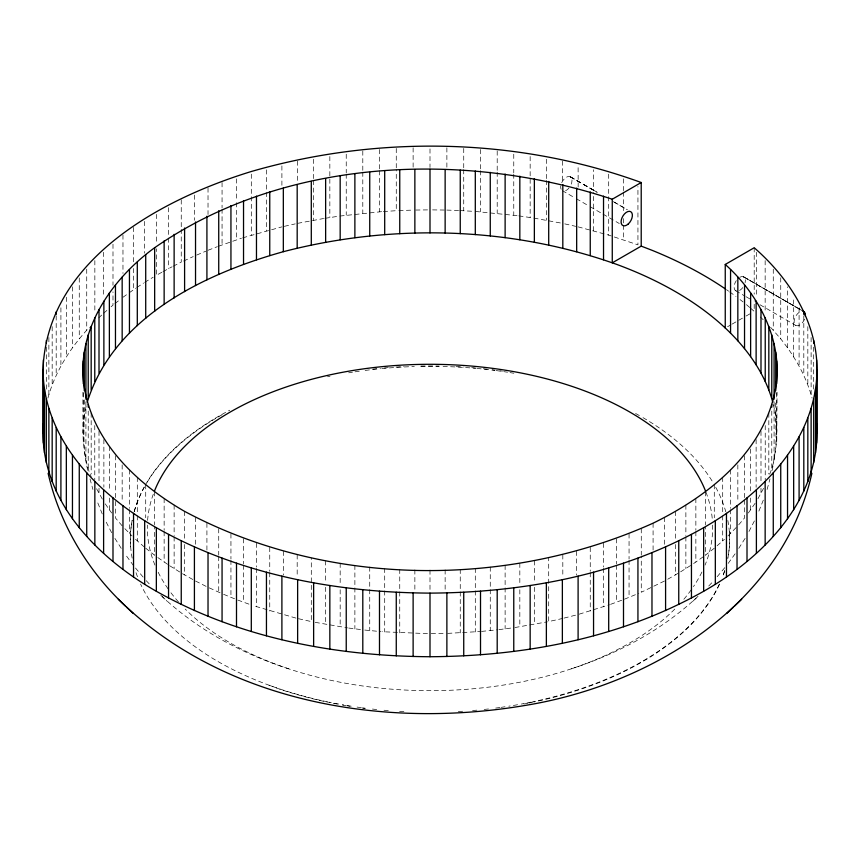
<?xml version="1.0" encoding="UTF-8"?>
<svg xmlns="http://www.w3.org/2000/svg" width="860" height="860" viewBox="0 0 860 860"><rect width="100%" height="100%" fill="white"/><g stroke="black" fill="none" stroke-linecap="round" stroke-linejoin="round"><path stroke-width="0.64" stroke-dasharray="4.3 3.22" d="M596.98 192.145L593.508 190.135L593.55 169.743M780.74 277.812L780.74 338.872C794.758 356.406 806.207 376.336 812.087 398.115M787.545 347.795L787.534 286.842M793.662 356.879L793.716 323.725A13.663 7.89 -60 0 1 793.576 323.005L793.576 319.082A13.663 7.89 -60 0 1 793.716 318.211L793.672 297.216M578.157 187.039L578.113 165.916M87.72 470.312C83.001 448.812 80.646 426.194 86.581 404.673M772.28 470.312L776.72 442.04L777.053 392.214M769.668 474.215C779.74 450.694 774.516 424.668 775.731 399.932M47.913 398.115C55.212 371.369 70.574 347.365 89.429 327.273M767.099 489.458L769.99 478.912M763.304 500.154L757.746 513.925M757.95 498.725L764.626 486.351M754.381 520.966L748.361 532.706M745.082 538.414L738.761 548.347M748.351 512.979L756.123 501.831M735.106 553.818L727.839 563.859M724.787 567.675L716.864 577.082M738.675 524.837L744.534 517.978L744.534 499.423M727.936 535.973L736.923 526.771M708.747 585.993L713.779 580.693M98.739 317.877L101.663 315.093M717.089 545.799L724.442 539.295M571.33 668.811C618.372 653.525 663.243 629.488 699.212 595.217M693.031 601.097L697.879 596.496M103.608 313.244L107.36 310.008M111.112 306.762L112.993 305.139L112.993 291.895M114.982 303.569L119.981 299.635M714.284 548.218L705.34 555.27L705.34 526.116M122.969 297.281L128.258 293.475M129.312 292.723L135.772 288.208M693.633 563.547L704.286 556.033M136.88 287.476L143.555 283.08M680.636 571.825L692.526 564.278M144.674 282.349L153.166 277.221M667.747 579.21L679.593 572.448M727.571 326.736L731.043 324.725M732.204 324.059L744.943 316.706M746.093 316.039L751.887 312.696M161.895 272.244L156.348 275.308L156.348 248.809M163.002 271.631L172.011 266.815M173.161 266.224L181.245 262.139L181.245 229.007M664.468 581.027L641.27 592.26L641.27 556.484M183.631 261.031L193.21 256.592M196.682 255.076L205.755 251.227M624.478 599.194L638.829 593.292M208.023 250.271L217.386 246.659M218.558 246.207L241.434 238.231M610.589 604.343L623.339 599.635M579.135 614.191L609.407 604.763M242.671 237.844L281.897 226.868M564.074 618.093L576.673 614.889M284.327 226.33L295.216 223.879M562.816 618.415L548.702 621.576L548.702 557.979M297.635 223.342L323.607 218.526M514.925 627.531L547.39 621.834M324.854 218.322L338.668 216.225M339.926 216.053L382.066 211.614M498.929 629.628L513.699 627.703M481.535 631.401L497.693 629.767M447.651 633.379L480.288 631.509M383.356 211.528L396.267 210.711L396.267 169.635M398.868 210.614L413.123 210.076M415.713 210.044L428.699 209.883M431.258 633.648L445.136 633.476M432.601 209.894L444.287 210.044M427.474 633.637L382.206 631.724M446.877 210.076L458.541 210.517M459.842 210.571L474.053 211.367M475.354 211.452L517.548 215.699M364.78 630.058L380.958 631.616M348.752 628.047L363.543 629.907M518.806 215.871L532.652 217.892M315.212 622.35L347.526 627.875M533.899 218.107L561.129 223.095M564.784 223.879L575.673 226.33M298.474 618.705L311.298 621.576L311.298 557.979M578.103 226.868L608.697 235.113L637.937 244.853L637.937 186.555M295.926 618.093L252.947 605.58M288.67 668.811C242.197 653.718 197.897 630.058 162.121 596.496M237.811 600.076L251.765 605.171M269.019 685.194L280.188 689.333A299.613 173.354 0.1 0 0 327.531 702.136M223.611 594.324L236.661 599.635M209.281 587.885L222.396 593.808M195.532 581.027L206.916 586.789M182.503 573.717L194.446 580.414M570.191 176.73L593.508 190.135M802.606 310.911L743.728 276.909M570.535 176.934L597.238 192.35M613.32 201.649L627.424 209.775M743.889 277.017L799.305 309.009M743.545 276.823L801.284 310.148M562.375 190.662L575.146 198.036M576.308 198.703L589.078 206.077M590.239 206.755L601.85 213.452M603.01 214.119L619.264 223.503M735.73 290.755L744.964 296.087M746.125 296.754L751.898 300.086M759.971 304.741L795.758 325.402M614.341 202.197L627.08 209.571M570.363 176.827L593.593 190.286M169.689 565.74L181.46 573.082M157.821 557.549L168.581 565.009M145.716 548.218L154.66 555.27L154.66 526.116M749.705 307.471L747.007 305.139A387 223.428 0 0 0 744.083 302.752M750.608 308.245L754.198 311.352L754.198 300.753M135.557 539.295L144.781 547.412M760.283 316.953L763.207 319.726M124.894 528.685L132.064 535.973M160.788 595.217L166.969 601.097M770.571 327.273L780.74 338.872M146.221 580.693L151.252 585.993M122.163 525.815L115.466 517.978L115.466 499.423M143.136 577.082L135.213 567.675M105.253 503.863L111.649 512.979M133.601 565.74L124.894 553.818M121.239 548.347L114.918 538.414M96.589 488.749L103.264 500.789M111.639 532.706L105.619 520.966M102.254 513.925L96.696 500.154M84.269 399.932C85.183 425.55 80.367 452.446 91.171 476.666M90.01 478.912L92.901 489.458M773.419 404.673L775.731 415.831L777.053 433.3M729.323 531.76L729.613 539.521A299.613 173.354 0.1 0 1 727.829 558.398M130.677 546.852L130.387 539.08A299.613 173.354 0.1 0 1 132.171 520.214M562.365 161.046L562.408 183.363M593.55 230.802L593.508 192.543M813.689 347.15L813.689 390.881M811.12 337.518L811.12 394.493M807.83 326.628L807.83 384.936M803.81 315.835L803.81 375.465M799.091 307.805L799.091 366.113M776.72 392.751L776.72 442.04M774.086 401.846L774.086 459.444M773.269 269.169L773.269 330.122M771.775 411.112L771.775 468.087M768.829 413.058L768.829 474.01M765.228 425.528L765.228 479.858M765.153 260.623L765.153 312.309M760.992 431.269L760.992 482.944M760.992 488.243L760.992 493.543M756.391 252.292L756.391 297.345M756.123 439.546L756.123 487.254M754.198 247.744L754.198 294.131M750.63 449.017L750.63 491.425M750.63 498.048L750.63 509.969M744.534 455.692L744.534 498.101M737.837 464.862L737.837 501.96M730.559 469.872L730.559 508.303M730.559 509.625L730.559 533.479M722.701 477.354L722.701 514.452M722.701 515.774L722.701 540.951M714.284 484.621L714.284 517.741M705.34 491.673L705.34 524.793M695.858 498.488L695.858 530.287M695.858 531.609L695.858 562.085M685.871 505.056L685.871 535.533M685.871 536.866L685.871 568.664M675.401 511.377L675.401 539.198M675.401 544.498L675.401 574.975M664.468 517.419L664.468 545.251M653.084 523.181L653.084 551.013M641.27 528.653L641.27 555.151M629.058 533.823L629.058 559M629.058 560.322L629.058 597.431M623.5 178.848L623.5 190.769M623.5 192.092L623.5 210.646M623.5 218.601L623.5 223.901M623.5 225.223L623.5 239.8M616.47 538.683L616.47 563.859M616.47 565.181L616.47 602.29M608.697 174.15L608.697 195.36M608.697 196.682L608.697 235.113M603.526 543.219L603.526 567.062M603.526 568.395L603.526 606.816M590.25 547.422L590.25 571.276M590.25 572.599L590.25 611.03M576.673 551.282L576.673 575.136M562.816 554.808L562.816 577.339M546.369 159.25L546.369 179.127M546.369 180.45L546.369 220.203M534.361 560.784L534.361 581.983M534.361 587.283L534.361 624.392M530.158 156.52L530.158 217.472M519.827 563.236L519.827 584.434M519.827 589.734L519.827 626.832M513.764 154.209L513.764 172.752M513.764 174.085L513.764 215.161M505.121 565.31L505.121 586.509M505.121 587.842L505.121 628.918M497.198 150.984L497.198 170.85M497.198 172.183L497.198 213.258M490.264 567.019L490.264 630.616M480.514 149.5L480.514 169.377M480.514 170.699L480.514 211.775M475.3 568.342L475.3 589.551M475.3 590.874L475.3 631.949M463.733 148.436L463.733 168.313M463.733 169.635L463.733 210.711M460.25 569.298L460.25 632.906M446.877 147.802L446.877 167.678M445.136 569.868L445.136 591.067M430 148.909L430 167.463M430 570.062L430 591.261M414.864 569.868L414.864 591.067M413.123 147.802L413.123 167.678M399.75 569.298L399.75 632.906M396.267 148.436L396.267 168.313M384.7 568.342L384.7 589.551M384.7 590.874L384.7 631.949M379.486 149.5L379.486 169.377M379.486 170.699L379.486 211.775M369.736 567.019L369.736 630.616M362.802 150.984L362.802 170.85M362.802 172.183L362.802 213.258M354.879 565.31L354.879 586.509M354.879 587.842L354.879 628.918M346.236 154.209L346.236 172.752M346.236 174.085L346.236 215.161M340.173 563.236L340.173 584.434M340.173 589.734L340.173 626.832M329.842 156.52L329.842 217.472M325.639 560.784L325.639 581.983M325.639 587.283L325.639 624.392M313.631 159.25L313.631 179.127M313.631 180.45L313.631 220.203M297.635 161.056L297.635 182.255M297.184 554.808L297.184 577.339M283.327 551.282L283.327 575.136M281.897 165.916L281.897 187.114M269.75 547.422L269.75 571.276M269.75 572.599L269.75 611.03M266.45 169.839L266.45 191.049M266.45 192.371L266.45 230.802M256.474 543.219L256.474 567.062M256.474 568.395L256.474 606.816M251.303 174.15L251.303 195.36M251.303 196.682L251.303 235.113M243.53 538.683L243.53 563.859M243.53 565.181L243.53 602.29M236.5 178.848L236.5 201.369M236.5 202.691L236.5 239.8M230.942 533.823L230.942 559M230.942 560.322L230.942 597.431M222.063 182.578L222.063 207.754M222.063 209.077L222.063 244.853M218.73 528.653L218.73 555.151M218.73 556.484L218.73 592.26M208.023 187.996L208.023 214.495M206.916 523.181L206.916 551.013M195.532 517.419L195.532 545.251M194.414 195.08L194.414 220.257M184.599 511.377L184.599 539.198M184.599 544.498L184.599 574.975M181.245 199.853L181.245 227.685M174.128 505.056L174.128 535.533M174.128 536.866L174.128 568.664M168.549 207.615L168.549 236.758M168.549 238.091L168.549 268.567M164.142 498.488L164.142 530.287M164.142 531.609L164.142 562.085M156.348 214.355L156.348 243.498M154.66 491.673L154.66 524.793M145.716 484.621L145.716 517.741M144.674 221.396L144.674 253.195M137.299 477.354L137.299 514.452M137.299 515.774L137.299 540.951M133.536 227.395L133.536 261.849M133.536 268.471L133.536 289.68M129.441 469.872L129.441 508.303M129.441 509.625L129.441 533.479M122.969 234.995L122.969 273.426M122.163 464.862L122.163 501.96M115.466 455.692L115.466 498.101M112.993 244.186L112.993 285.262M109.37 446.372L109.37 491.425M109.37 498.048L109.37 509.969M103.877 439.546L103.877 487.254M103.608 252.292L103.608 297.345M99.007 431.269L99.007 482.944M99.007 488.243L99.007 493.543M94.847 260.623L94.847 312.309M94.772 425.528L94.772 479.858M91.171 413.058L91.171 474.01M88.225 411.112L88.225 468.087M86.731 269.169L86.731 330.122M85.914 401.846L85.914 459.444M83.28 392.751L83.28 442.04M82.947 392.214L82.947 433.3M79.26 277.92L79.26 338.872M72.455 286.842L72.455 347.795M66.338 297.248L66.338 356.879M60.909 307.805L60.909 366.113M56.19 315.835L56.19 375.465M52.17 326.628L52.17 384.936M48.88 337.518L48.88 394.493M46.311 347.15L46.311 390.881M727.829 520.472A299.613 172.978 0 0 1 727.829 558.14M724.679 570.578A299.613 172.978 0 0 1 722.508 576.748M719.401 584.08A299.613 172.978 0 0 1 532.469 701.857M531.244 702.104A299.613 172.978 0 0 1 521.343 704.05M517.602 704.727A299.613 172.978 0 0 1 508.808 706.189M505.013 706.769A299.613 172.978 0 0 1 501.219 707.328M499.94 707.5A299.613 172.978 0 0 1 494.844 708.188M488.448 708.962A299.613 172.978 0 0 1 483.309 709.521M476.87 710.156A299.613 172.978 0 0 1 471.699 710.596M462.615 711.252A299.613 172.978 0 0 1 456.112 711.629M403.888 711.629A299.613 172.978 0 0 1 397.385 711.252M388.301 710.596A299.613 172.978 0 0 1 383.13 710.156M376.691 709.521A299.613 172.978 0 0 1 371.552 708.962M365.156 708.188A299.613 172.978 0 0 1 362.598 707.855M361.329 707.683A299.613 172.978 0 0 1 354.987 706.769M351.192 706.189A299.613 172.978 0 0 1 342.398 704.727M338.657 704.05A299.613 172.978 0 0 1 328.756 702.104M327.531 701.857A299.613 172.978 0 0 1 140.599 584.08M137.493 576.748A299.613 172.978 0 0 1 135.321 570.578M132.171 558.14A299.613 172.978 0 0 1 132.171 520.472M134.214 511.743A299.613 172.978 0 0 1 144.254 487.287M147.2 482.17A299.613 172.978 0 0 1 216.989 417.659M218.139 416.992A299.613 172.978 0 0 1 224.395 413.488M327.531 376.755A299.613 172.978 0 0 1 329.982 376.25M348.676 372.821A299.613 172.978 0 0 1 352.45 372.219M354.987 371.832A299.613 172.978 0 0 1 361.329 370.929M365.156 370.423A299.613 172.978 0 0 1 380.55 368.693M381.84 368.575A299.613 172.978 0 0 1 414.316 366.564M420.852 366.403A299.613 172.978 0 0 1 439.148 366.403M443.072 366.489A299.613 172.978 0 0 1 475.58 368.338M476.87 368.456A299.613 172.978 0 0 1 494.844 370.423M496.123 370.585A299.613 172.978 0 0 1 502.487 371.466M503.756 371.649A299.613 172.978 0 0 1 507.55 372.219M510.066 372.616A299.613 172.978 0 0 1 513.839 373.24M635.604 413.488A299.613 172.978 0 0 1 641.861 416.992M643.011 417.659A299.613 172.978 0 0 1 712.8 482.17M715.746 487.287A299.613 172.978 0 0 1 725.786 511.743M712.628 525.116A282.661 163.196 0 0 1 705.039 565.117M701.932 572.008A282.661 163.196 0 0 1 693.439 586.628M691.139 589.938A282.661 163.196 0 0 1 683.12 600.119M674.788 609.084A282.661 163.196 0 0 1 185.212 609.084M178.471 601.936A282.661 163.196 0 0 1 169.538 590.874M168.076 588.842A282.661 163.196 0 0 1 158.068 572.008M154.961 565.117A282.661 163.196 0 0 1 147.372 525.116M147.608 520.365A282.661 163.196 0 0 1 153.607 493.328M705.963 492.167A282.661 163.196 0 0 1 712.392 520.365M726.463 289.68A387 223.428 0 0 1 728.613 291.175M729.688 291.927A387 223.428 0 0 1 735.999 296.506M740.084 299.613A387 223.428 0 0 1 743.094 301.967M724.679 570.868A299.613 173.354 0.1 0 1 722.508 577.038M719.401 584.381A299.613 173.354 0.1 0 1 533.705 702.029M532.469 702.287A299.613 173.354 0.1 0 1 528.782 703.039M527.545 703.287A299.613 173.354 0.1 0 1 523.826 704.007M365.156 708.511A299.613 173.354 0.1 0 1 362.598 708.167M349.934 706.296A299.613 173.354 0.1 0 1 347.418 705.888M346.161 705.673A299.613 173.354 0.1 0 1 342.398 705.028M337.41 704.114A299.613 173.354 0.1 0 1 328.756 702.394M134.214 511.474A299.613 173.354 0.1 0 1 144.254 486.964M145.404 484.911A299.613 173.354 0.1 0 1 229.738 410.22M372.832 369.09A299.613 173.354 0.1 0 1 376.691 368.671M384.42 367.929A299.613 173.354 0.1 0 1 388.301 367.607M396.084 367.037A299.613 173.354 0.1 0 1 403.888 366.586M420.852 366.016A299.613 173.354 0.1 0 1 439.148 366.037M456.112 366.629A299.613 173.354 0.1 0 1 463.916 367.08M471.699 367.661A299.613 173.354 0.1 0 1 475.58 367.994M483.309 368.746A299.613 173.354 0.1 0 1 487.168 369.176M492.296 369.779A299.613 173.354 0.1 0 1 494.844 370.101M499.94 370.789A299.613 173.354 0.1 0 1 502.487 371.144M739.729 277.307A7.987 4.612 -60 0 1 745.115 282.682M742.76 287.584A7.987 4.612 -60 0 1 739.482 290.487M736.289 290.992A7.987 4.612 -60 0 1 736.289 280.639M561.741 182.675A7.987 4.612 -60 0 1 569.61 176.526A7.987 4.612 -60 0 1 570.997 184.814M568.976 188.028A7.987 4.612 -60 0 1 564.439 190.995M561.15 189.254A7.987 4.612 -60 0 1 560.806 185.825M804.519 319.243A7.987 4.612 -60 0 1 797.295 325.779A7.987 4.612 -60 0 1 794.414 319.425A7.987 4.612 -60 0 1 800.982 311.417"/><path stroke-width="1.29" d="M725.249 328.068L725.249 264.461L754.198 247.744C789.372 278.328 817.118 321.78 817 369.692L817 433.3C816.559 503.573 761.068 558.688 703.652 591.282C620.802 638.109 524.396 656.223 430 656.728C335.604 656.223 239.198 638.109 156.348 591.282C98.932 558.688 43.441 503.573 43 433.3L43 369.692C46.838 260.881 159.551 199.671 251.303 171.505C378.035 134.891 516.967 137.342 641.216 182.513L641.216 246.121L612.266 262.837L612.266 199.23L641.216 182.513M43 433.3L43.366 423.55M612.266 199.23C464.862 150.242 285.079 157.229 154.66 247.712C111.262 279.221 75.304 331.24 84.269 387.15C93.192 442.76 137.869 484.459 184.599 511.377C327.079 587.369 506.497 589.003 653.084 523.181C706.264 497.263 759.423 456.047 774.086 395.847C786.008 346.945 761.369 296.711 725.249 264.461M817 369.692C816.559 439.965 761.068 495.091 703.652 527.685C620.802 574.501 524.396 592.626 430 593.12C335.604 592.626 239.198 574.501 156.348 527.685C98.932 495.091 43.441 439.965 43 369.692M87.236 402.2C113.789 317.254 203.616 273.985 283.327 251.7C392.289 223.406 510.173 226.449 616.47 264.31A347.053 200.369 0 0 1 722.701 325.639C745.437 346.333 764.712 372.165 772.764 402.2M811.883 473.322C782.407 604.386 652.202 684.291 527.008 705.125C388.763 728.979 232.576 704.534 126.484 607.042M726.721 613.492L733.515 607.042M734.687 605.913L741.664 599.291M641.216 246.121L651.977 250.271A387 223.428 0 0 1 725.367 288.928M48.117 473.322C59.662 524.019 87.462 570.47 125.313 605.913M118.336 599.291L133.279 613.492M816.634 423.55L817 433.3M816.634 359.942L816.634 443.04M815.527 389.161L815.527 452.768M813.689 340.528L813.689 343.183M813.689 398.857L813.689 462.465M811.12 408.489L811.12 472.097M807.83 418.046L807.83 481.654M803.81 311.858L803.81 314.513M803.81 427.517L803.81 491.125M799.091 436.88L799.091 500.488M793.662 446.114L793.662 509.711M787.545 455.198L787.545 518.795M780.74 464.12L780.74 527.717M776.72 360.953L776.72 383.732M775.731 352.224L775.731 390.655M774.086 343.538L774.086 399.19M773.269 472.86L773.269 536.468M771.775 334.895L771.775 398.502M771.775 404.49L771.775 407.135M768.829 326.327L768.829 389.924M765.228 317.834L765.228 381.442M765.153 481.406L765.153 545.014M760.992 309.439L760.992 373.046M756.391 489.738L756.391 553.346M756.123 301.161L756.123 364.769M750.63 293.013L750.63 356.62M747.007 497.843L747.007 561.451M744.534 285.015L744.534 348.612M737.837 277.167L737.837 340.775M737.031 505.712L737.031 569.309M730.559 269.502L730.559 333.11M726.463 513.312L726.463 576.92M715.326 520.644L715.326 584.241M703.652 527.685L703.652 591.282M691.451 534.425L691.451 598.033M678.755 540.854L678.755 604.451M665.586 546.949L665.586 610.557M651.977 552.711L651.977 616.319M637.937 558.129L637.937 621.737M623.5 563.192L623.5 626.789M608.697 567.88L608.697 631.487M603.526 196.166L603.526 259.774M593.55 572.19L593.55 635.798M590.25 191.963L590.25 255.571M578.103 576.114L578.103 639.722M576.673 188.093L576.673 251.7M562.816 184.577L562.816 248.185M562.365 579.651L562.365 643.258M548.702 181.406L548.702 245.014M546.369 582.779L546.369 646.387M534.361 178.6L534.361 242.197M530.158 585.509L530.158 649.117M519.827 176.15L519.827 239.757M513.764 587.832L513.764 651.428M505.121 174.075L505.121 237.682M497.198 589.734L497.198 653.331M490.264 172.365L490.264 235.973M480.514 591.207L480.514 654.815M475.3 171.032L475.3 234.64M463.733 592.271L463.733 655.879M460.25 170.087L460.25 233.694M446.877 592.916L446.877 656.513M445.136 169.517L445.136 233.114M430 169.323L430 232.931M430 593.12L430 656.728M414.864 169.517L414.864 233.114M413.123 592.916L413.123 656.513M399.75 170.087L399.75 233.694M396.267 592.271L396.267 655.879M384.7 171.032L384.7 234.64M379.486 591.207L379.486 654.815M369.736 172.365L369.736 235.973M362.802 589.734L362.802 653.331M354.879 174.075L354.879 237.682M346.236 587.832L346.236 651.428M340.173 176.15L340.173 239.757M329.842 585.509L329.842 649.117M325.639 178.6L325.639 242.197M313.631 582.779L313.631 646.387M311.298 181.406L311.298 245.014M297.635 579.651L297.635 643.258M297.184 184.577L297.184 248.185M283.327 188.093L283.327 251.7M281.897 576.114L281.897 639.722M269.75 191.963L269.75 255.571M266.45 572.19L266.45 635.798M256.474 196.166L256.474 259.774M251.303 567.88L251.303 631.487M243.53 200.702L243.53 264.31M236.5 563.192L236.5 626.789M230.942 205.561L230.942 269.169M222.063 558.129L222.063 621.737M218.73 210.732L218.73 274.329M208.023 552.711L208.023 616.319M206.916 216.204L206.916 279.801M195.532 221.966L195.532 285.574M194.414 546.949L194.414 610.557M184.599 228.007L184.599 291.615M181.245 540.854L181.245 604.451M174.128 234.328L174.128 297.925M168.549 534.425L168.549 598.033M164.142 240.897L164.142 304.504M156.348 527.685L156.348 591.282M154.66 247.712L154.66 311.32M145.716 254.764L145.716 318.372M144.674 520.644L144.674 584.241M137.299 262.031L137.299 325.639M133.536 513.312L133.536 576.92M129.441 269.502L129.441 333.11M122.969 505.712L122.969 569.309M122.163 277.167L122.163 340.775M115.466 285.015L115.466 348.612M112.993 497.843L112.993 561.451M109.37 293.013L109.37 356.62M103.877 301.161L103.877 364.769M103.608 489.738L103.608 553.346M99.007 309.439L99.007 373.046M94.772 317.834L94.772 381.442M94.847 481.406L94.847 545.014M91.171 326.327L91.171 389.924M88.225 334.895L88.225 398.502M88.225 404.49L88.225 407.135M86.731 472.86L86.731 536.468M85.914 343.538L85.914 399.19M84.269 352.224L84.269 390.655M83.28 360.953L83.28 383.732M79.26 464.12L79.26 527.717M72.455 455.198L72.455 518.795M66.338 446.114L66.338 509.711M60.909 436.88L60.909 500.488M56.19 311.858L56.19 314.513M56.19 427.517L56.19 491.125M52.17 418.046L52.17 481.654M48.88 408.489L48.88 472.097M46.311 340.528L46.311 343.183M46.311 398.857L46.311 462.465M44.473 389.161L44.473 452.768M43.366 359.942L43.366 443.04M154.488 491.006A282.661 163.196 0 0 1 430 364.296A282.661 163.196 0 0 1 705.512 491.006M802.788 311.234A7.987 4.612 -60 0 1 805.358 316.104M628.198 224.051A7.987 4.612 -60 0 0 630.735 211.678A7.987 4.612 -60 0 0 621.286 220.063A7.987 4.612 -60 0 0 628.198 224.051"/></g></svg>
